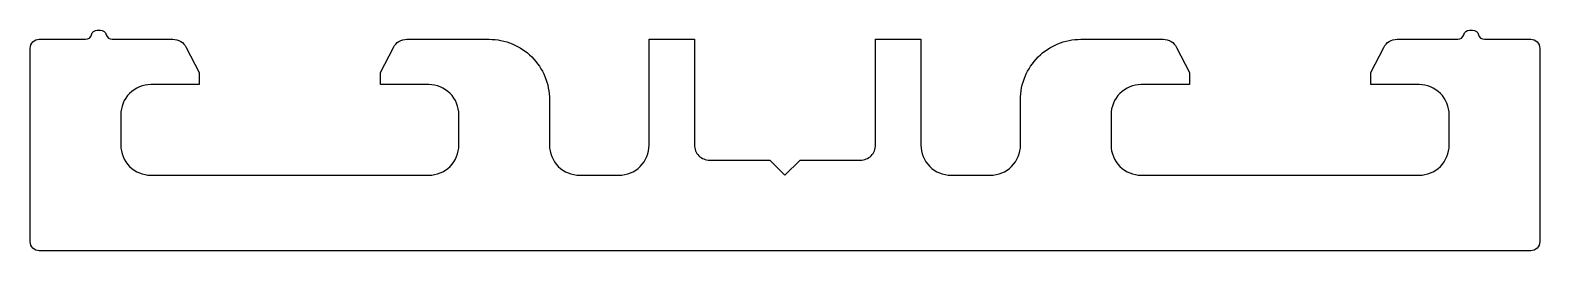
# Model space of a CAD drawing. Extents: x 836.1 to 886.1, y -62.5 to -55.2.
import ezdxf

# ---------------------------------------------------------------- set-up
doc = ezdxf.new("R2010")
doc.units = 0
doc.header["$LTSCALE"] = 15
doc.layers.get('0').update_dxf_attribs({"linetype": 'CONTINUOUS'})

msp = doc.modelspace()

# ---------------------------------------------------------------- linework, layer by layer
msp.add_lwpolyline([(836.095, -55.849, -0.414214), (836.395, -55.549), (837.932, -55.549, 0.341999), (838.126, -55.399, -0.341999), (838.319, -55.249), (838.419, -55.249, -0.341999), (838.613, -55.399, 0.341999), (838.807, -55.549), (840.821, -55.549, -0.280185), (841.265, -55.819), (841.695, -56.649), (841.695, -57.049), (840.095, -57.049, 0.414214), (839.095, -58.049), (839.095, -59.049, 0.414214), (840.095, -60.049), (849.295, -60.049, 0.414214), (850.295, -59.049), (850.295, -58.049, 0.414214), (849.295, -57.049), (847.695, -57.049), (847.695, -56.649), (848.125, -55.819, -0.280185), (848.569, -55.549), (851.295, -55.549, -0.414214), (853.295, -57.549), (853.295, -59.049, 0.414214), (854.295, -60.049), (855.595, -60.049, 0.414214), (856.595, -59.049), (856.595, -55.549), (858.095, -55.549), (858.095, -59.049, 0.414214), (858.595, -59.549), (860.595, -59.549), (861.095, -60.049), (861.595, -59.549), (863.595, -59.549, 0.414214), (864.095, -59.049), (864.095, -55.549), (865.595, -55.549), (865.595, -59.049, 0.414214), (866.595, -60.049), (867.895, -60.049, 0.414214), (868.895, -59.049), (868.895, -57.549, -0.414214), (870.895, -55.549), (873.621, -55.549, -0.280185), (874.065, -55.819), (874.495, -56.649), (874.495, -57.049), (872.895, -57.049, 0.414214), (871.895, -58.049), (871.895, -59.049, 0.414214), (872.895, -60.049), (882.095, -60.049, 0.414214), (883.095, -59.049), (883.095, -58.049, 0.414214), (882.095, -57.049), (880.495, -57.049), (880.495, -56.649), (880.925, -55.819, -0.280185), (881.369, -55.549), (883.384, -55.549, 0.341999), (883.578, -55.399, -0.341999), (883.771, -55.249), (883.871, -55.249, -0.341999), (884.065, -55.399, 0.341999), (884.259, -55.549), (885.795, -55.549, -0.414214), (886.095, -55.849), (886.095, -62.249, -0.414214), (885.795, -62.549), (836.395, -62.549, -0.414214), (836.095, -62.249)], format="xyb", close=True)

doc.saveas('drawing.dxf')
